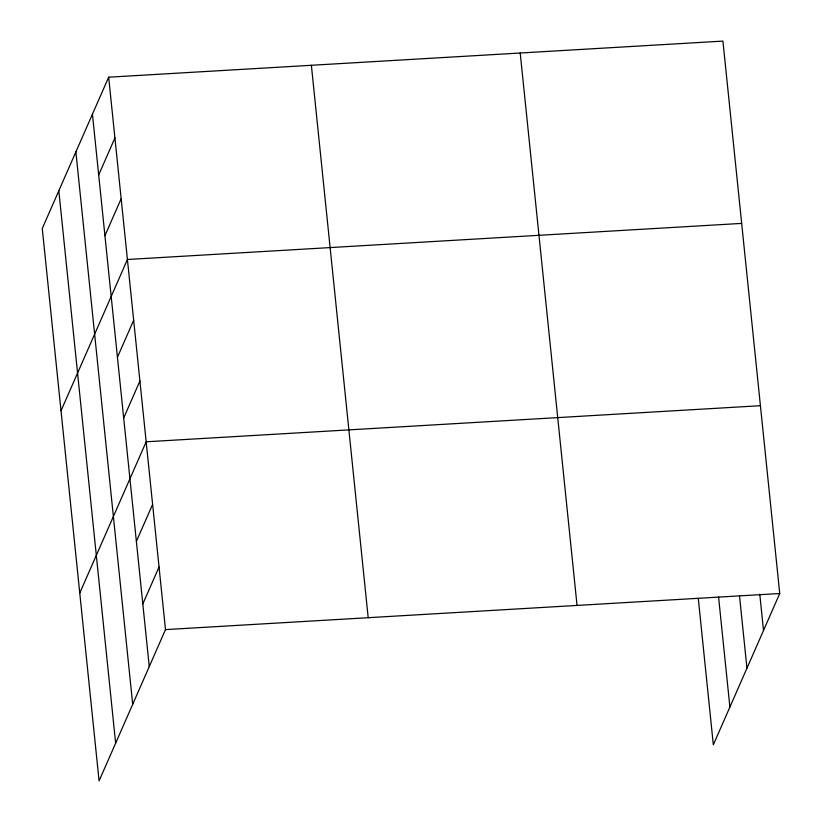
<?xml version="1.0" encoding="UTF-8"?>
<svg xmlns="http://www.w3.org/2000/svg" width="822" height="822" viewBox="0 0 822 822"><rect width="100%" height="100%" fill="white"/><g stroke="black" fill="none" stroke-linecap="round" stroke-linejoin="round"><path stroke-width="1.23" d="M108.668 77.196L42.261 228.485L99.082 780.9L165.489 629.611L108.668 77.196L722.918 41.1L779.739 593.515L713.332 744.804L698.268 598.303M98.691 174.942L114.916 137.962M104.939 235.698L121.163 198.729M61.013 410.784L127.42 259.495L741.67 223.399M117.443 357.231L133.667 320.261M123.69 417.997L139.915 381.028M79.755 593.083L146.172 441.794L760.422 405.698M136.38 541.369L152.615 504.4M142.823 603.975L159.047 567.005M165.489 629.611L779.739 593.515M759.775 594.172L763.515 630.484M739.481 595.59L746.951 668.214M718.562 596.885L729.895 707.074M520.213 53.009L577.044 605.424M311.374 65.287L368.194 617.702M92.434 114.176L149.255 666.591M75.881 151.895L132.702 704.31M58.814 190.766L115.635 743.18"/></g></svg>
